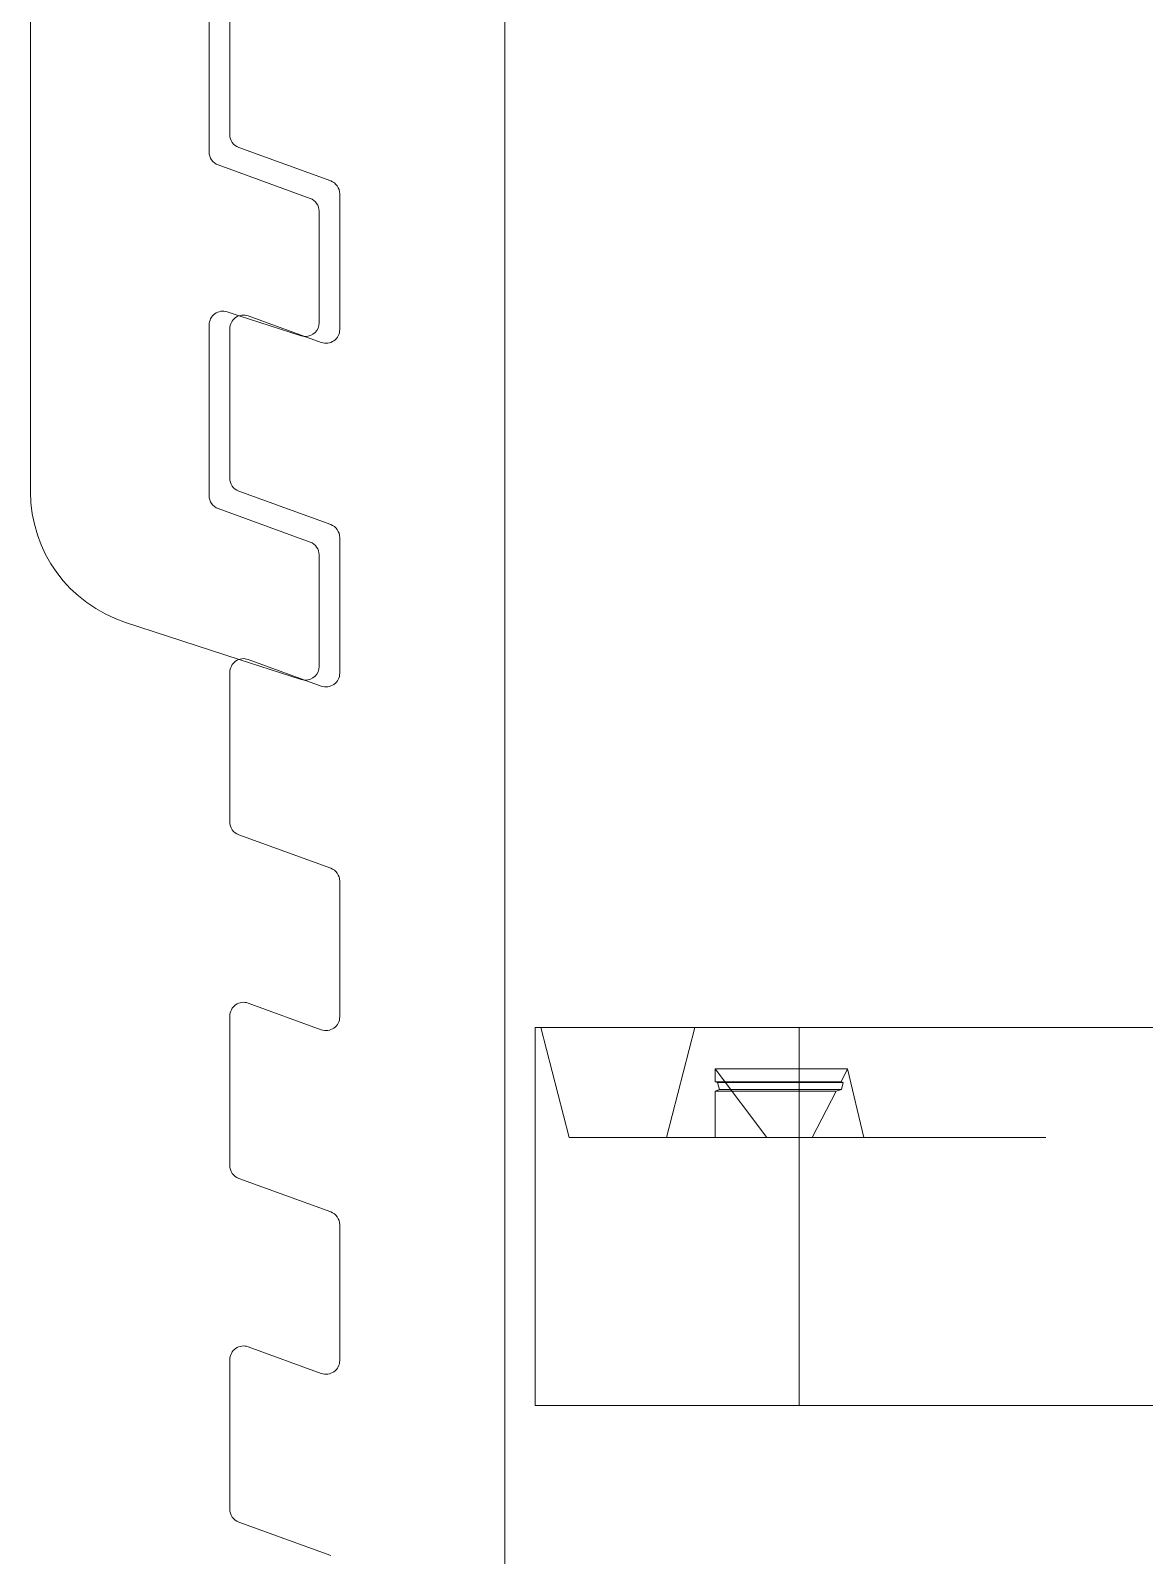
# Model space of a CAD drawing. Header units: millimetres. Extents: x 1522 to 2996, y -37 to 935.
# Drawn here: x 2815.83 to 2820.9, y 740.19 to 747.13 of the extents above; entities that cross this region are included whole.
import ezdxf

# ---------------------------------------------------------------- set-up
doc = ezdxf.new("R2010")
doc.units = ezdxf.units.MM
doc.linetypes.add('HIDDEN', pattern=[1.905, 1.27, -0.635])

# ---------------------------------------------------------------- blocks, each defined once
blk = doc.blocks.new('attachment and clamp x2')
at = {"color": 7, "linetype": 'Continuous', "lineweight": 15}
for p, q in [((1758.5703, 202.8563), (1758.5703, 195.8672)), ((1759.9155, 184.8844), (1759.9155, 198.4684)), ((1757.7568, 194.321), (1757.7568, 197.0535)), ((1758.6641, 196.6271), (1758.6641, 195.9468)), ((1759.1235, 195.7358), (1758.7053, 195.888)), ((1758.6114, 195.8084), (1759.0296, 195.6562)), ((1759.1647, 195.0593), (1759.1647, 195.677)), ((1759.0708, 195.5974), (1759.0708, 195.0899)), ((1758.7066, 195.1221), (1758.6522, 195.1398)), ((1758.5703, 195.0803), (1758.5703, 194.3029)), ((1758.6641, 195.0628), (1758.6641, 194.3826)), ((1758.7481, 195.1216), (1759.0807, 195.0005)), ((1759.1235, 194.1715), (1758.7053, 194.3238)), ((1758.6114, 194.2441), (1759.0296, 194.0919)), ((1759.1647, 193.4951), (1759.1647, 194.1127)), ((1759.0708, 194.0331), (1759.0708, 193.5256)), ((1758.7066, 193.5578), (1758.1892, 193.7259)), ((1758.7481, 193.5573), (1759.0807, 193.4363)), ((1758.6641, 193.4985), (1758.6641, 192.8183)), ((1759.1235, 192.6073), (1758.7053, 192.7595)), ((1759.1647, 191.9308), (1759.1647, 192.5485)), ((1758.7481, 191.9931), (1759.0807, 191.872)), ((1758.6641, 191.9343), (1758.6641, 191.2541)), ((1760.0536, 191.8815), (1760.0536, 190.1608)), ((1761.2563, 191.8815), (1760.0536, 191.8815)), ((1761.2563, 191.8815), (1761.2563, 190.1608)), ((1763.1146, 191.8815), (1761.2563, 191.8815)), ((1759.1235, 191.043), (1758.7053, 191.1953)), ((1759.1647, 190.3666), (1759.1647, 190.9842)), ((1758.7481, 190.4288), (1759.0807, 190.3078)), ((1758.6641, 190.37), (1758.6641, 189.6898)), ((1761.2563, 190.1608), (1760.0536, 190.1608)), ((1763.1146, 190.1608), (1761.2563, 190.1608)), ((1759.1235, 189.4788), (1758.7053, 189.631))]:
    blk.add_line(p, q, dxfattribs=at)
at = {"color": 7, "linetype": 'HIDDEN', "lineweight": 0}
for p, q in [((1758.9889, 195.0304), (1758.7066, 195.1221)), ((1758.9889, 193.4661), (1758.7066, 193.5578)), ((1760.0806, 191.8815), (1760.2095, 191.3809)), ((1760.6519, 191.3809), (1760.7807, 191.8815)), ((1760.8731, 191.6938), (1761.4766, 191.6938)), ((1760.8731, 191.6938), (1761.1085, 191.3809)), ((1760.8731, 191.6355), (1760.8731, 191.6938)), ((1761.4466, 191.6355), (1761.4766, 191.6938)), ((1761.4766, 191.6938), (1761.551, 191.3809)), ((1760.8731, 191.6355), (1761.4466, 191.6355)), ((1760.8847, 191.6315), (1760.8731, 191.6355)), ((1760.8731, 191.592), (1760.8928, 191.6002)), ((1760.8731, 191.592), (1761.4242, 191.592)), ((1760.8731, 191.3809), (1760.8731, 191.592)), ((1760.8847, 191.6315), (1761.4561, 191.6315)), ((1760.8928, 191.6002), (1760.8847, 191.6315)), ((1760.8928, 191.6002), (1761.4481, 191.6002)), ((1761.3156, 191.3809), (1761.4242, 191.592)), ((1761.4242, 191.592), (1761.4481, 191.6002)), ((1761.4561, 191.6315), (1761.4466, 191.6355)), ((1761.4481, 191.6002), (1761.4561, 191.6315)), ((1760.2095, 191.3809), (1760.8731, 191.3809)), ((1760.8731, 191.3809), (1761.1085, 191.3809)), ((1761.1085, 191.3809), (1762.9384, 191.3809))]:
    blk.add_line(p, q, dxfattribs=at)
at = {"color": 7, "linetype": 'HIDDEN', "lineweight": 0, "flags": 128}
for points in [[(1758.9889, 195.0304), (1759.0033, 195.0275), (1759.0071, 195.0273)], [(1758.9889, 193.4661), (1759.0033, 193.4632), (1759.0071, 193.4631)]]:
    blk.add_lwpolyline(points, dxfattribs=at)
at = {"color": 7, "linetype": 'Continuous', "lineweight": 15}
for centre, radius, start, end in [((1758.7267, 195.9468), 0.0626, 180, 250), ((1758.6328, 195.8672), 0.0626, 180, 250), ((1759.1021, 195.677), 0.0626, 0, 70), ((1759.0082, 195.5974), 0.0626, 0, 70), ((1758.6328, 195.0803), 0.0626, 72, 180), ((1758.7267, 195.0628), 0.0626, 70, 180), ((1759.0082, 195.0899), 0.0626, 268.99295, 0), ((1759.1021, 195.0593), 0.0626, 250, 0), ((1758.7267, 194.3826), 0.0626, 180, 250), ((1758.3825, 194.321), 0.6257, 180, 252), ((1758.6328, 194.3029), 0.0626, 180, 250), ((1759.1021, 194.1127), 0.0626, 0, 70), ((1759.0082, 194.0331), 0.0626, 0, 70), ((1758.7267, 193.4985), 0.0626, 70, 180), ((1759.0082, 193.5256), 0.0626, 268.99295, 0), ((1759.1021, 193.4951), 0.0626, 250, 0), ((1758.7267, 192.8183), 0.0626, 180, 250), ((1759.1021, 192.5485), 0.0626, 0, 70), ((1758.7267, 191.9343), 0.0626, 70, 180), ((1759.1021, 191.9308), 0.0626, 250, 0), ((1758.7267, 191.2541), 0.0626, 180, 250), ((1759.1021, 190.9842), 0.0626, 0, 70), ((1758.7267, 190.37), 0.0626, 70, 180), ((1759.1021, 190.3666), 0.0626, 250, 0), ((1758.7267, 189.6898), 0.0626, 180, 250)]:
    blk.add_arc(centre, radius, start, end, dxfattribs=at)

msp = doc.modelspace()

# ---------------------------------------------------------------- block references
msp.add_blockref('attachment and clamp x2', (1058.0727, 550.7068))

doc.saveas('drawing.dxf')
